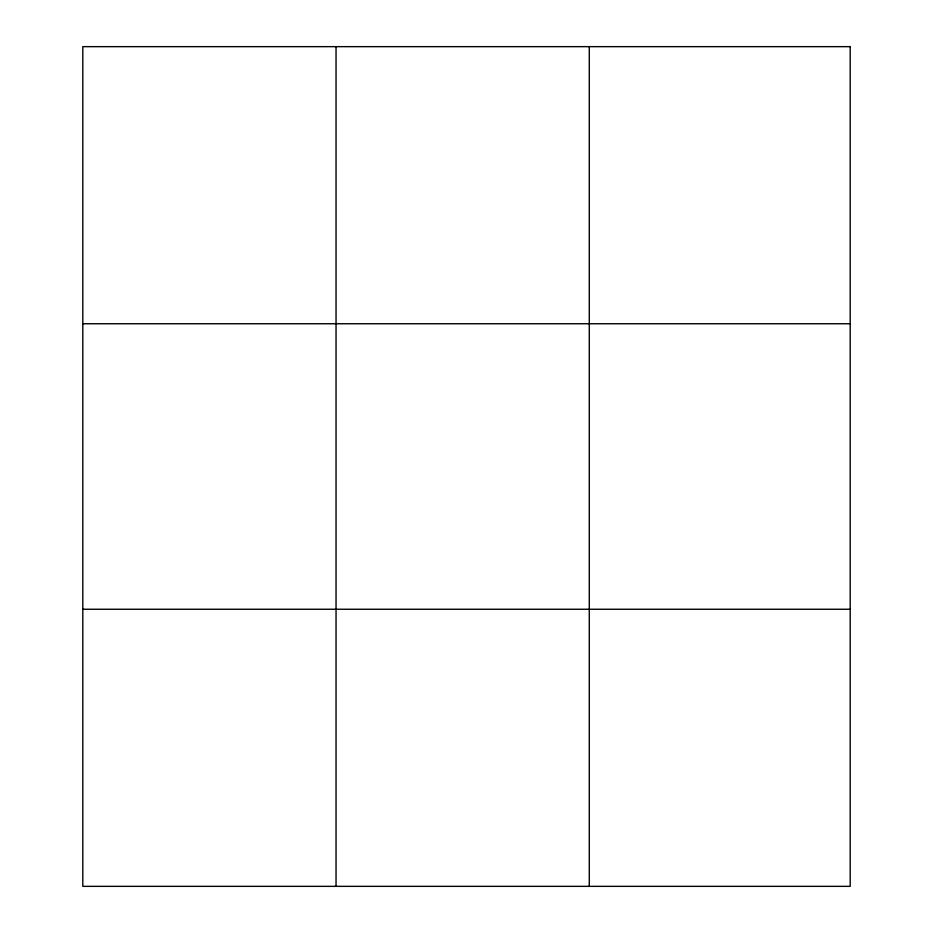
<?xml version="1.0" encoding="UTF-8"?>
<svg xmlns="http://www.w3.org/2000/svg" width="933" height="933" viewBox="0 0 933 933"><rect width="100%" height="100%" fill="white"/><g stroke="black" fill="none" stroke-linecap="round" stroke-linejoin="round"><path stroke-width="1.4" d="M336.043 886.35L336.043 46.65M589.283 886.35L589.283 46.65M82.804 323.751L850.196 323.751M82.804 609.249L850.196 609.249M850.196 46.65L850.196 886.35L82.804 886.35L82.804 46.65L850.196 46.65"/></g></svg>
